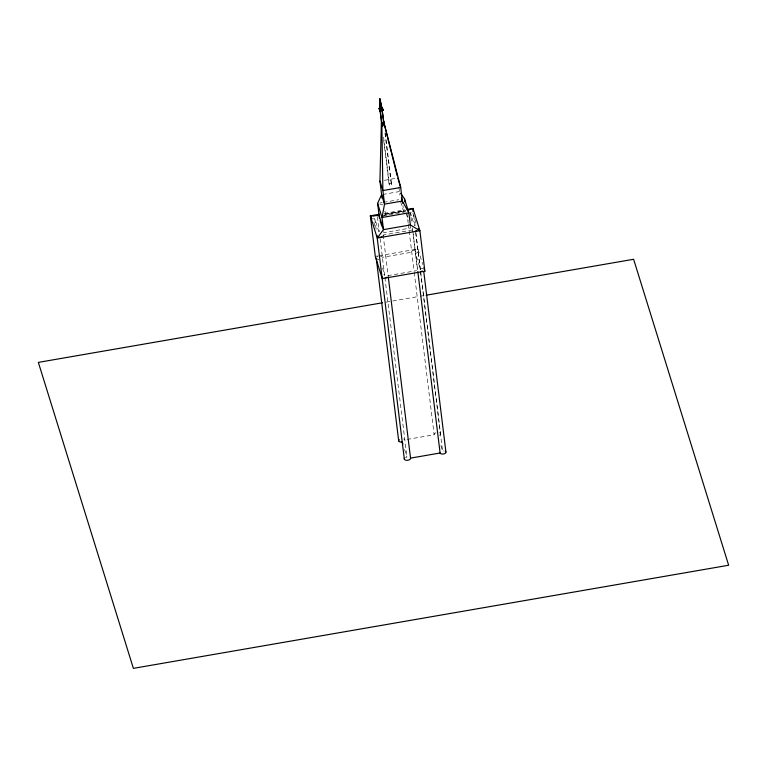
<?xml version="1.0" encoding="UTF-8"?>
<svg xmlns="http://www.w3.org/2000/svg" width="767" height="767" viewBox="0 0 767 767"><rect width="100%" height="100%" fill="white"/><g stroke="black" fill="none" stroke-linecap="round" stroke-linejoin="round"><path stroke-width="0.58" stroke-dasharray="3.83 2.88" d="M382.771 216.879L385.811 214.386L403.624 211.309L407.823 212.536M384.392 180.312L395.532 178.385M389.032 183.754L391.17 183.38L391.611 184.799L389.473 185.173L389.032 183.754L383.558 139.201M382.723 194.454L399.415 191.558M379.953 202.967L382.292 202.565M383.462 202.363L398.648 199.727M384.152 213.427L404.909 209.832M384.756 214.098L405.436 210.522M384.948 214.482L405.973 210.839M383.299 215.757L387.987 214.942M389.166 214.741L404.42 212.095M382.973 235.92A3.154 1.649 -7 0 0 383.145 235.057L412.713 229.937M375.303 256.36L377.604 255.957M378.754 255.766L417.957 248.968L422.79 264.548M388.14 276.024A3.154 1.649 -7 0 0 388.121 275.593L416.558 270.665M386.079 302.15L419.089 296.436M420.258 296.235L424.976 295.41M407.162 439.433L434.151 434.755A3.231 1.687 -7 0 1 436.02 432.77M378.879 231.835L374.852 218.883L372.772 218.844M379.713 203.993L382.867 204.914M412.886 212.986L416.241 223.791M411.256 212.574A3.231 1.687 -7 0 1 410.45 212.775L414.487 225.766M406.347 213.859L408.37 220.378M410.057 225.814L410.728 227.991L383.864 232.641L383.49 229.621M400.681 201.826L403.624 211.309L402.924 205.604M384.833 211.232L385.811 214.386L385.389 210.963M373.826 222.238L375.236 226.773M440.862 445.579L442.549 450.996A2.963 1.544 -7 0 1 444.064 450.948M382.512 268.057L384.526 274.538A3.154 1.649 -7 0 0 383.74 274.73M404.592 449.5L406.932 457.065A3.154 1.649 -7 0 0 405.455 457.544M413.681 215.22L415.11 225.805M415.819 232.593L420.421 270.089M420.565 271.278L440.507 433.652M415.724 232.564L442.549 450.996M412.857 231.088L417.689 270.473M410.45 212.775L410.872 216.246M411.016 217.406L411.726 223.197M412.301 227.828L417.459 269.907M406.913 212.852L408.188 223.274M408.332 224.434L414.075 271.192M414.218 272.381L434.151 434.755M398.869 187.043L399.837 194.981M385.274 133.218L391.611 184.799M384.976 132.969L391.17 183.38M383.567 137.111L389.473 185.173M383.145 235.057L388.121 275.593M377.431 216.773L379.281 231.826M380.116 238.633L384.737 276.273M384.881 277.462L406.932 457.065M374.852 218.883L376.127 229.304M439.213 432.665A3.231 1.687 -7 0 1 439.357 435.34M403.576 438.877A3.126 1.63 -7 0 1 404.813 439.836M379.023 259.505A3.126 1.63 -7 0 1 377.517 259.332M376.827 257.098A3.126 1.63 -7 0 1 378.073 256.456M380.451 256.207A3.126 1.63 -7 0 1 382.407 257.309L411.745 252.228A3.231 1.687 -7 0 1 414.41 250.042A3.231 1.687 -7 0 1 418.092 251.125A3.231 1.687 -7 0 1 415.426 253.311L420.134 268.469A2.963 1.544 -7 0 1 422.885 268.786"/><path stroke-width="1.15" d="M382.024 198.068L379.943 181.079L381.4 121.617L379.799 108.607L379.809 98.636L382.244 109.585L379.809 98.636L380.355 109.921L379.933 108.578M379.473 218.518L377.613 203.37L381.611 194.645L384.545 204.118L382.004 217.502L383.49 229.621L377.23 238.067L404.334 459.193M407.977 210.158L412.982 208.432L419.885 230.685L424.86 271.221L382.206 278.603L375.303 256.36L370.327 215.824L379.54 214.223M379.186 108.358L382.378 107.811L383.001 109.806L383.069 110.419L379.886 110.975L379.186 108.358L379.886 110.975M381.832 108.252L384.411 126.181M379.262 108.972L382.455 108.425L383.069 110.419M379.799 108.607L380.24 110.026L382.378 109.652M379.809 110.362L383.001 109.806M380.317 110.64L382.455 110.266M410.364 224.971L383.49 229.621L379.109 215.498L370.327 215.824L377.23 238.067L419.885 230.685L410.364 224.971L408.878 212.843L402.359 201.04L384.545 204.118L382.886 190.561L381.841 123.036L383.979 122.672L400.7 187.474L402.646 203.322M407.21 209.429L412.982 208.432L413.26 210.752M382.541 302.764L38.35 362.388L133.381 668.364L728.65 565.241L633.619 259.275L426.155 295.209M404.497 458.321A3.154 1.649 -7 0 0 407.104 460.334A3.154 1.649 -7 0 0 410.537 458.12L440.105 453A2.963 1.544 -7 0 0 444.208 453.805A2.963 1.544 -7 0 0 445.291 451.312M400.69 193.351L404.487 198.72L408.878 212.843L382.004 217.502L377.613 203.37M383.979 122.672L383.538 121.253L397.172 175.681M381.4 121.617L381.841 123.036M397.757 178.002L400.7 187.474L382.886 190.561L379.943 181.079M423.825 267.884L424.86 271.221M401.381 197.876L402.359 201.04M380.154 220.685L381.841 226.121M402.915 444.103L402.244 441.945A3.126 1.63 -7 0 1 399.108 441.456A3.126 1.63 -7 0 1 399.233 439.625M423.796 271.834L445.915 451.993M417.833 271.652L440.105 453M404.487 198.72L404.89 202.028M382.378 107.811L382.455 108.425M382.292 111.1L384.114 125.941M380.24 110.026L382.273 126.555M388.265 276.772L410.537 458.12M376.271 258.374L398.687 440.9M376.933 259.093A3.126 1.63 -7 0 1 376.501 258.757M422.454 271.01A2.963 1.544 -7 0 1 421.064 271.46M386.999 277.242A3.154 1.649 -7 0 1 385.513 277.721M382.148 277.06A3.154 1.649 -7 0 1 381.918 276.666M413.116 210.589A3.231 1.687 -7 0 1 412.943 211.481M408.629 209.707A3.231 1.687 -7 0 1 410.278 209.42M416.826 230.742A2.963 1.544 -7 0 1 415.321 231.001M418.312 228.556A2.963 1.544 -7 0 1 418.533 228.93M382.024 236.706A3.154 1.649 -7 0 1 378.917 237.243M377.604 236.859A3.154 1.649 -7 0 1 377.105 235.258M371.947 218.557A3.126 1.63 -7 0 1 371.458 216.975M373.098 215.92A3.126 1.63 -7 0 1 374.68 215.642"/></g></svg>
